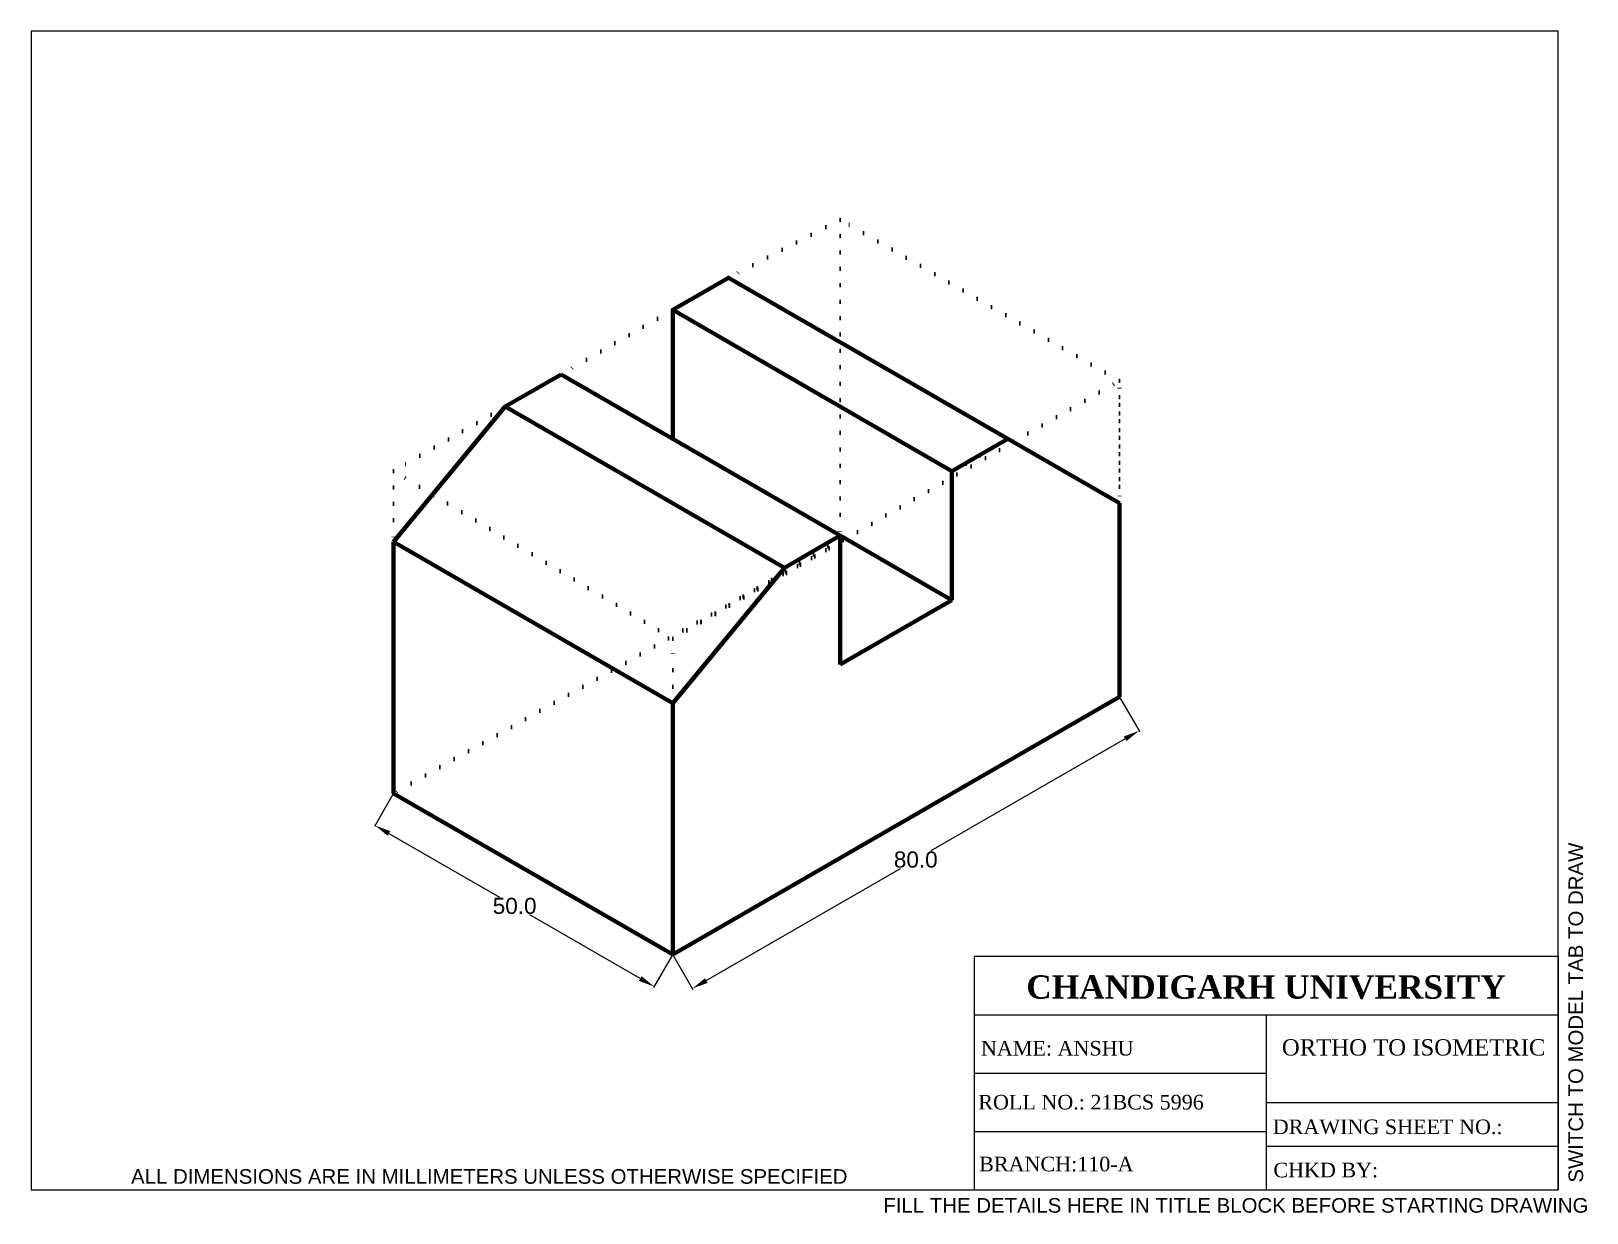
# Paper-space layout 'Layout1' of a CAD drawing. Header units: millimetres. Extents: x 0 to 266, y -4 to 198.
# The model-space entities are those that its viewports show. They can reach past a viewport. Long polylines and large blocks are cut down to what shows.
import ezdxf

# ---------------------------------------------------------------- set-up
doc = ezdxf.new("R2010")
doc.units = ezdxf.units.MM
doc.linetypes.add('ACAD_ISO07W100', pattern=[3, 0, -3])
doc.linetypes.add('ACAD_ISO08W100', pattern=[36, 24, -3, 6, -3])
doc.layers.add('Comments', color=10, linetype='Continuous', lineweight=13, plot=False)
doc.layers.add('thick continuous', color=7, linetype='Continuous', lineweight=30)
doc.styles.get("Standard").update_dxf_attribs({"font": 'Arial.ttf'})
doc.dimstyles.get("Standard").update_dxf_attribs({"dimtxt": 2.5, "dimasz": 2.5, "dimexe": 0.18, "dimexo": 0.0625, "dimgap": 0.09, "dimtad": 0, "dimtih": 1, "dimtoh": 1, "dimdec": 1, "dimzin": 0, "dimdsep": 46, "dimtxsty": 'Standard', "dimcen": 0.09, "dimadec": 0, "dimazin": 0, "dimtfac": 1, "dimtdec": 1, "dimtofl": 0, "dimtmove": 0, "dimatfit": 3, "dimfxl": 1, "dimtolj": 1, "dimtzin": 0, "dimarcsym": 0})

# ---------------------------------------------------------------- blocks, each defined once
blk = doc.blocks.new('*D2')
at = {"layer": 'Defpoints', "color": 0, "transparency": 16777216}
for p in [(-14.99, 305.38), (28.31, 280.38), (25.44, 275.41)]:
    blk.add_point(p, dxfattribs=at)
at = {"layer": 'thick continuous', "color": 0, "lineweight": -2, "transparency": 16777216}
for p, q in [((-15.03, 305.33), (-17.95, 300.26)), ((-15.7, 299.16), (1.42, 289.28)), ((23.27, 276.66), (6.16, 286.55)), ((28.28, 280.33), (25.35, 275.26))]:
    blk.add_line(p, q, dxfattribs=at)
at = {"layer": 'thick continuous', "color": 0, "transparency": 16777216}
for points in [[(-15.49, 299.52), (-15.91, 298.8), (-17.86, 300.41)], [(23.48, 277.02), (23.07, 276.3), (25.44, 275.41)]]:
    blk.add_solid(points, dxfattribs=at)
at = {"layer": 'thick continuous', "color": 0, "lineweight": 5, "transparency": 16777216, "insert": (3.79, 287.91), "char_height": 2.5, "attachment_point": 5}
blk.add_mtext('\\A1;50.0', dxfattribs=at)
blk = doc.blocks.new('*D3')
at = {"layer": 'Defpoints', "color": 0, "transparency": 16777216}
for p in [(97.59, 320.38), (28.31, 280.38), (31.36, 275.1)]:
    blk.add_point(p, dxfattribs=at)
at = {"layer": 'thick continuous', "color": 0, "lineweight": -2, "transparency": 16777216}
for p, q in [((97.62, 320.33), (100.73, 314.94)), ((98.47, 313.85), (68.36, 296.47)), ((33.52, 276.35), (63.63, 293.73)), ((28.34, 280.33), (31.45, 274.94))]:
    blk.add_line(p, q, dxfattribs=at)
at = {"layer": 'thick continuous', "color": 0, "transparency": 16777216}
for points in [[(98.26, 314.21), (98.68, 313.49), (100.64, 315.1)], [(33.31, 276.71), (33.73, 275.99), (31.36, 275.1)]]:
    blk.add_solid(points, dxfattribs=at)
at = {"layer": 'thick continuous', "color": 0, "lineweight": 5, "transparency": 16777216, "insert": (66, 295.1), "char_height": 2.5, "attachment_point": 5}
blk.add_mtext('\\A1;80.0', dxfattribs=at)

msp = doc.modelspace()

# ---------------------------------------------------------------- linework, layer by layer
at = {"layer": 'thick continuous', "linetype": 'ACAD_ISO07W100', "lineweight": 80}
for p, q in [((54.29, 394.38), (36.97, 385.38)), ((97.59, 369.38), (54.29, 394.38)), ((54.29, 394.38), (54.29, 344.38)), ((36.97, 385.38), (10.99, 370.38)), ((28.31, 329.38), (97.59, 369.38)), ((97.59, 369.38), (97.59, 350.38)), ((97.59, 350.38), (97.59, 369.38)), ((2.33, 365.38), (-14.99, 355.38)), ((71.61, 355.21), (80.27, 360.38)), ((-14.99, 355.38), (-14.99, 344.38)), ((28.31, 329.38), (-14.99, 355.38)), ((28.31, 329.38), (54.71, 345.13)), ((54.29, 344.38), (-14.99, 305.38)), ((28.31, 319.38), (28.31, 329.38))]:
    msp.add_line(p, q, dxfattribs=at)
at = {"layer": 'thick continuous', "lineweight": 80}
for p, q in [((36.97, 385.38), (28.31, 380.38)), ((80.27, 360.38), (36.97, 385.38)), ((71.61, 355.38), (28.31, 380.38)), ((28.31, 380.38), (28.31, 360.38)), ((54.29, 375.38), (97.59, 350.38)), ((2.33, 365.38), (10.99, 370.38)), ((10.99, 370.38), (2.33, 365.38)), ((10.99, 370.38), (54.29, 345.38)), ((-14.99, 344.38), (2.33, 365.38)), ((2.33, 365.38), (45.63, 340.38)), ((71.61, 355.38), (80.27, 360.38)), ((71.61, 335.38), (71.61, 355.38)), ((97.59, 350.38), (97.59, 320.38)), ((54.29, 345.38), (45.63, 340.38)), ((54.29, 345.38), (71.61, 335.38)), ((54.29, 345.38), (54.29, 325.38)), ((-14.99, 344.38), (-14.99, 305.38)), ((28.31, 319.38), (-14.99, 344.38)), ((28.31, 319.38), (45.63, 340.38)), ((54.29, 325.38), (71.61, 335.38)), ((97.59, 320.38), (28.31, 280.38)), ((28.31, 280.38), (28.31, 319.38)), ((28.31, 280.38), (28.31, 319.38)), ((-14.99, 305.38), (28.31, 280.38))]:
    msp.add_line(p, q, dxfattribs=at)

# ---------------------------------------------------------------- dimensions: what is measured, and where the dimension line sits
at = {"layer": 'thick continuous', "lineweight": 5}
for p1, distance, picture, middle in [((97.59, 320.38), 6.1, '*D3', (66, 295.1)), ((-14.99, 305.38), -5.74, '*D2', (3.79, 287.91))]:
    dim = msp.add_aligned_dim(p1=p1, p2=(28.31, 280.38), distance=distance, dimstyle='Standard', dxfattribs=at)
    dim.commit()
    dim.dimension.update_dxf_attribs({"geometry": picture, "text_midpoint": middle})

psp = doc.layouts.get("Layout1")

# ---------------------------------------------------------------- linework, layer by layer
for p, q in [((161.41, 40), (261.41, 40)), ((161.41, 40), (161.41, 0)), ((261.41, 40), (261.41, 0)), ((161.41, 30), (261.41, 30)), ((161.41, 30), (194.27, 30)), ((211.41, 30), (211.41, 0)), ((161.41, 20), (211.41, 20)), ((211.41, 15), (261.41, 15)), ((161.41, 10), (211.41, 10)), ((211.41, 7.5), (261.41, 7.5)), ((161.41, 0), (261.41, 0))]:
    psp.add_line(p, q)

# ---------------------------------------------------------------- texts
at = {"attachment_point": 1}
for s, width, insert, char_height in [('\\pxqc;{\\fTimes New Roman|b1|i0|c0|p18;CHANDIGARH UNIVERSITY}', 80.8177, (170.98, 36.75), 4), ('{\\fTimes New Roman|b0|i0|c0|p18;ORTHO TO ISOMETRIC}', 46.4985, (214.1, 25.81), 2.8)]:
    psp.add_mtext_dynamic_manual_height_columns(s, width=width, gutter_width=40, heights=[0], dxfattribs=dict(at, insert=insert, char_height=char_height))
at = {"linetype": 'ACAD_ISO08W100', "lineweight": 100, "char_height": 2.5, "attachment_point": 1}
for s, width, insert in [('{\\fTimes New Roman|b0|i0|c0|p18;NAME: ANSHU}', 45.3199, (162.59, 25.51)), ('{\\fTimes New Roman|b0|i0|c0|p18;ROLL NO.: 21BCS 5996}', 45.3199, (162.13, 16.28)), ('{\\fTimes New Roman|b0|i0|c0|p18;DRAWING SHEET NO.:}', 45.3199, (212.54, 12.06)), ('{\\fTimes New Roman|b0|i0|c0|p18;BRANCH:110-A}', 45.3199, (162.28, 5.69)), ('{\\fTimes New Roman|b0|i0|c0|p18;CHKD BY: }', 47.9779, (212.64, 4.66))]:
    psp.add_mtext_dynamic_manual_height_columns(s, width=width, gutter_width=25, heights=[0], dxfattribs=dict(at, insert=insert))
at = {"layer": 'Comments'}
psp.add_text('SWITCH TO MODEL TAB TO DRAW', height=2.5, rotation=90, dxfattribs=at).set_placement((265.66, 1.26))
psp.add_text('FILL THE DETAILS HERE IN TITLE BLOCK BEFORE STARTING DRAWING', height=2.5, dxfattribs=at).set_placement((145.88, -3.89))
at = {"layer": 'thick continuous'}
psp.add_text('ALL DIMENSIONS ARE IN MILLIMETERS UNLESS OTHERWISE SPECIFIED', height=2.5, dxfattribs=at).set_placement((17.11, 1.06))

# ---------------------------------------------------------------- viewports
psp.add_viewport(center=(130.71, 99.21), size=(261.41, 198.4125), view_center_point=(47.23, 333.75), view_height=179.7748, dxfattribs=at)

doc.saveas('drawing.dxf')
